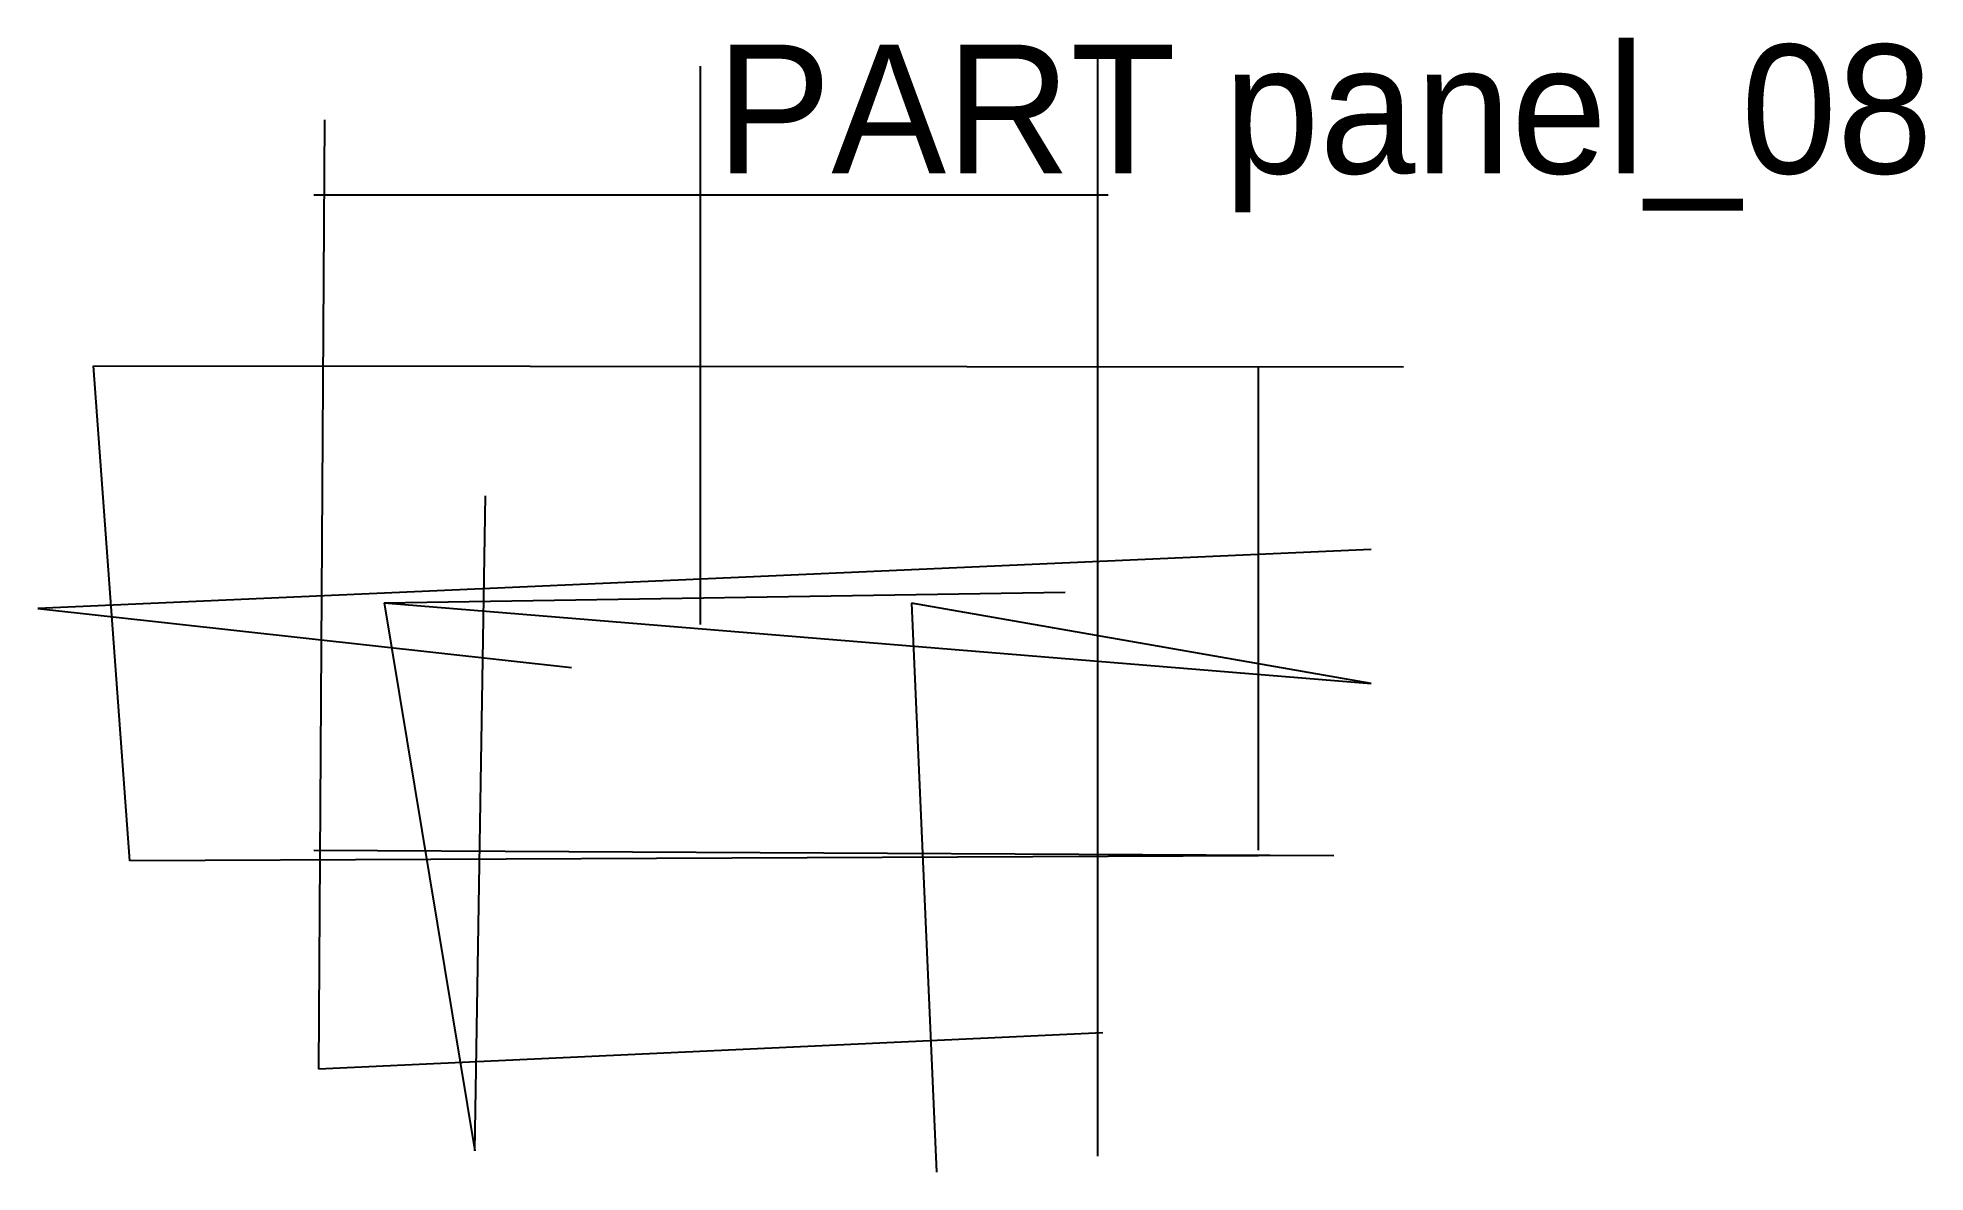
# Model space of a CAD drawing. Header units: millimetres. Extents: x 2 to 178, y 2 to 108.
import ezdxf

# ---------------------------------------------------------------- set-up
doc = ezdxf.new("R2010")
doc.units = ezdxf.units.MM
doc.layers.add('ANNOTATIONS', color=3, linetype='Continuous')
doc.layers.add('GEOMETRY', color=7, linetype='Continuous')

msp = doc.modelspace()

# ---------------------------------------------------------------- linework, layer by layer
at = {"layer": 'GEOMETRY'}
for p, q in [((101, 106), (101, 3.5)), ((64, 105), (64, 53)), ((29, 100), (28.46, 11.62)), ((28, 93), (102, 93)), ((10.89, 31), (7.5, 77.1)), ((7.5, 77.1), (129.5, 77)), ((116, 32), (116, 77)), ((43, 4), (44, 65)), ((126.5, 60), (2.3, 54.5)), ((2.3, 54.5), (52, 49)), ((34.57, 55.01), (98, 56)), ((34.57, 55.01), (43, 4)), ((34.57, 55.01), (126.5, 47.5)), ((126.5, 47.5), (83.67, 55)), ((83.67, 55), (86, 2)), ((28, 32), (123, 31.5)), ((123, 31.5), (10.89, 31)), ((28.46, 11.62), (101.5, 15))]:
    msp.add_line(p, q, dxfattribs=at)

# ---------------------------------------------------------------- texts
at = {"layer": 'ANNOTATIONS'}
msp.add_text('PART panel_08', height=12, dxfattribs=at).set_placement((65.5, 95))

doc.saveas('drawing.dxf')
